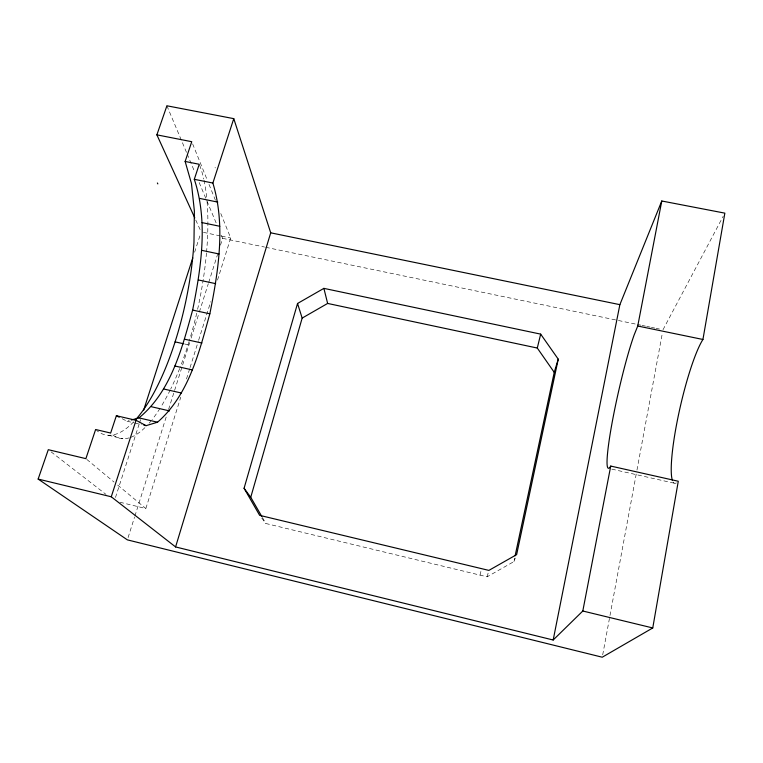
<?xml version="1.0" encoding="UTF-8"?>
<svg xmlns="http://www.w3.org/2000/svg" width="763" height="763" viewBox="0 0 763 763"><rect width="100%" height="100%" fill="white"/><g stroke="black" fill="none" stroke-linecap="round" stroke-linejoin="round"><path stroke-width="0.57" stroke-dasharray="3.81 2.86" d="M602.694 654.873L636.743 471.267M636.962 470.094L662.341 333.269M261.719 518.067L265.848 523.504L487.109 576.818L513.89 561.616L514.634 558.125M480.051 575.121L481.052 570.8M487.109 576.818L488.578 571.468M119.991 502.254L145.847 508.53L180.783 397.141M186.487 378.963L189.701 368.729M190.054 367.594L198.256 341.452M198.609 340.317L210.731 301.671M217.512 280.078L230.703 238.027L220.517 212.848M128.079 537.61L134.526 517.2M134.889 516.074L166.41 416.312M168.556 409.512L189.691 342.635M191.122 338.104L199 313.164M199.353 312.029L208.309 283.693M208.671 282.558L217.627 254.222M220.488 245.152L222.634 238.352L221.251 235.061M115.471 497.505L139.171 424.037M139.543 422.912L140.63 419.516M194.613 252.248L200.44 234.165M513.89 561.616L515.845 556.637M662.99 329.769L723.181 216.301M122.156 418.725L126.992 421.214L129.166 420.613M203.444 232.372L220.478 235.91M221.613 236.139L230.703 238.027M222.634 238.352L264.58 247.05M265.743 247.298L636.199 324.199M637.363 324.447L640.863 325.172M642.026 325.41L645.517 326.135M646.681 326.383L650.181 327.108M651.344 327.346L654.835 328.071M655.999 328.319L659.499 329.044M184.837 344.037L188.079 344.752M611.792 469.131L674.711 483.284M126.992 421.214L133.735 422.778M134.86 423.045L141.603 424.609M108.375 435.263L122.929 438.687M51.073 451.849L106 494.405M86.801 459.402L114.049 482.073M117.683 485.096L145.847 508.53M215.032 167.412L215.357 167.946M262.358 517.457L265.848 523.504M195.757 220.04L200.192 229.749M166.906 105.79L186.706 152.896M187.173 153.992L194.536 171.522M199.143 182.481L216.644 224.103M192.638 143.892L207.24 180.011M209.014 184.388L215.652 200.812M676.352 482.912A76.243 11.579 -77.1 0 1 672.813 481.472M199.62 165.209A150.044 49.919 -78.4 0 1 203.74 179.028M204.007 180.211A150.044 49.919 -78.4 0 1 206.973 200.612M207.078 201.785A150.044 49.919 -78.4 0 1 206.592 251.761M206.487 252.906A150.044 49.919 -78.4 0 1 197.503 309.768M196.72 313.202A150.044 49.919 -78.4 0 1 189.434 340.393M189.1 341.49A150.044 49.919 -78.4 0 1 180.106 367.432M179.677 368.51A150.044 49.919 -78.4 0 1 170.702 389.025M170.187 390.065A150.044 49.919 -78.4 0 1 160.64 407.347M159.992 408.386A150.044 49.919 -78.4 0 1 152.075 419.631M150.75 421.262A150.044 49.919 -78.4 0 1 149.109 423.198M144.941 427.614A150.044 49.919 -78.4 0 1 130.196 437.523M129.138 437.857A150.044 49.919 -78.4 0 1 110.654 433.041M133.668 421.834A149.777 51.817 -78.4 0 1 96.596 430.389"/><path stroke-width="1.14" d="M131.341 420.012L138.961 417.895C171.103 391.514 181.937 348.472 192.638 310.074C201.155 267.365 208.28 221.632 194.298 179.305L199.248 164.274L185.142 161.46L191.751 141.699L156.882 134.851L166.906 105.79L233.774 118.647L270.712 232.82L175.585 546.937L553.185 640.014L582.808 611.01L610.734 466.069A75.661 6.953 -77.3 0 1 611.497 426.059A75.661 6.953 -77.3 0 1 634.129 334.995L637.744 326.02L661.779 200.993L724.85 213.144L702.933 339.478A76.243 11.579 -77.1 0 0 679.137 411.858A76.243 11.579 -77.1 0 0 672.346 480.27M143.854 425.134L146.095 425.659L157.54 422.206C188.785 394.996 199.172 352.182 209.844 313.812C218.361 271.103 225.772 225.629 212.877 183.044L233.774 118.647M146.095 425.659L136.033 420.299L116.367 415.73L110.654 433.041L95.623 429.512L85.885 458.649L48.288 449.684L38.15 479.069L127.364 539.87L602.255 657.21L652.756 627.959L678.278 481.243L610.734 466.069M553.185 640.014L619.871 304.666L661.779 200.993M515.12 555.807L554.243 372.344L558.239 359.154L540.671 334.127L323.884 288.366L297.541 303.474L244.074 488.272L259.649 515.349L488.873 570.4L516.627 554.644L558.239 359.154M554.243 372.344L537.286 348.042L540.671 334.127M261.776 516.446L250.75 497.285L302.158 318.095L297.541 303.474M143.549 410.475L192.781 257.894M175.585 546.937L111.264 496.78L136.033 420.299M302.158 318.095L327.632 303.436L537.286 348.042M194.298 179.305L212.877 183.044M199.668 198.409L217.789 202.1M270.712 232.82L619.871 304.666M202.09 222.624L219.82 226.277M637.744 326.02L702.933 339.478M201.604 250.321L219.048 253.974M198.38 279.964L215.643 283.645M192.638 310.074L209.844 313.812M184.684 339.22L201.947 343.035M175.099 341.872L183.749 343.789M174.851 365.992L192.295 369.912M163.597 388.977L181.317 393.002M151.417 406.736L169.529 410.904M138.961 417.895L157.54 422.206M38.15 479.069L111.264 496.78M582.808 611.01L652.756 627.959M116.367 415.73L119.257 417.227M244.074 488.272L250.75 497.285M157.378 182.986L157.836 183.912M156.882 134.851L194.775 217.884M185.142 161.46L191.465 183.511L194.374 211.046L193.974 242.291A149.777 51.817 -78.4 0 1 135.366 420.003M323.884 288.366L327.632 303.436"/></g></svg>
